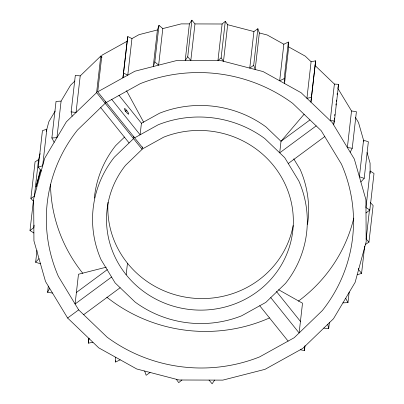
<?xml version="1.0" encoding="UTF-8"?>
<svg xmlns="http://www.w3.org/2000/svg" width="404" height="404" viewBox="0 0 404 404"><rect width="100%" height="100%" fill="white"/><g stroke="black" fill="none" stroke-linecap="round" stroke-linejoin="round"><path stroke-width="0.61" d="M300.313 349.763L304.459 350.551L304.722 346.501M33.673 201.505L30.886 198.435L35.062 161.868L38.542 159.61L34.37 196.177L33.668 198.793L33.936 240.865L45.521 281.532L67.62 318.024L98.743 347.854L136.759 368.993L179.078 379.997L222.816 380.119L264.999 369.342L302.742 348.415L333.482 318.751L355.121 282.376L366.181 241.774L365.913 199.702L354.328 159.04L332.224 122.543L301.106 92.713L263.09 71.574L220.771 60.57L177.033 60.454L134.85 71.225L97.712 91.819L143.208 148.515L163.645 137.183A93.46 89.794 6.5 0 1 293.223 216.62A93.46 89.794 6.5 0 1 172.382 305.889A93.46 89.794 6.5 0 1 125.467 165.387L142.107 149.328L142.385 146.899M33.87 232.992L29.997 230.532L33.396 200.783M38.279 167.18L42.445 130.613L46.824 129.219L42.657 165.786L38.279 167.18L41.243 170.983L34.37 196.177L30.886 198.435M34.123 225.129L33.84 227.609L29.997 230.532M40.456 263.797L35.638 262.241L36.986 250.465M54.166 142.324L51.874 137.961L56.04 101.394L61.095 101.116L70.533 85.249L74.957 80.982M61.095 101.116L56.929 137.683L51.874 137.961M52.47 293.036L47.596 292.334L48.303 286.138M41.243 170.983L44.728 158.191L66.367 121.816L72.109 116.261L71.149 111.898L75.326 75.341L80.214 75.907L100.778 56.065L101.944 57.52M80.214 75.907L76.043 112.463L72.109 116.261M71.149 111.898L76.043 112.463L96.612 92.632L100.778 56.065M97.712 91.819L101.879 55.252L127.124 41.253L127.805 36.572L131.957 38.572L139.016 34.658L157.414 29.957L158.989 25.341L162.802 28.583L181.199 23.886L189.38 23.907L191.9 20.2L194.975 23.922L190.809 60.489L187.734 56.767L191.9 20.2M105.383 101.485L105.176 103.308L77.497 130.022A153.672 147.642 6.5 0 0 58.383 276.427L78.649 309.878L107.171 337.224A153.672 147.642 6.5 0 0 259.575 356.924L294.178 337.734L322.352 310.545A153.672 147.642 6.5 0 0 341.461 164.14L321.2 130.689L292.673 103.343A153.672 147.642 6.5 0 0 140.274 83.648L106.282 102.495M92.92 342.274L88.395 343.158L88.961 338.199M127.124 41.253L122.957 77.82L127.805 36.572M131.957 38.572L127.79 75.139L123.639 73.139M133.815 136.224L133.537 138.653L114.337 157.186A107.429 103.217 6.5 0 0 100.975 259.535L115.14 282.921L135.082 302.035A107.429 103.217 6.5 0 0 241.627 315.807L265.817 302.394L285.512 283.386A107.429 103.217 6.5 0 0 298.874 181.037L284.709 157.651L264.766 138.532A107.429 103.217 6.5 0 0 158.222 124.76L134.643 137.84M118.973 95.278L141.425 123.255L140.112 134.805L111.751 99.465M120.119 359.868L115.6 362.034L115.746 360.792M126.164 274.776L127.482 263.226M157.414 29.957L153.247 66.524L154.823 61.908L158.989 25.341M162.802 28.583L158.636 65.15L154.823 61.908M189.38 23.907L185.214 60.474L187.734 56.767M222.119 23.998L217.953 60.565L221.119 57.908L225.286 21.341L222.119 23.998L194.975 23.922M225.286 21.341L227.664 24.715L223.498 61.282L221.119 57.908M253.924 31.542L249.758 68.109L253.687 65.291L257.853 28.724L253.924 31.542L227.664 24.715M257.853 28.724L259.338 32.951L255.171 69.518L253.687 65.291M283.84 44.228L279.674 80.795L284.189 78.628L288.355 42.061L283.84 44.228L267.256 35.007L259.338 32.951M288.355 42.061L288.693 46.925L284.527 83.492L284.189 78.628M311.095 61.726L306.929 98.293L311.454 97.415L315.62 60.842L311.095 61.726L305.272 56.146L288.693 46.925M315.62 60.842L310.913 102.111L311.454 97.415M334.391 84.057L330.225 120.624L334.431 120.917L338.597 84.35L334.391 84.057L315.08 65.544M304.459 350.551L305.02 345.592M333.79 123.654L333.648 124.897L334.431 120.917M333.931 122.417L334.073 121.175M334.285 119.316L334.426 118.079M334.709 115.6L334.85 114.357M335.911 105.06L336.052 103.823M336.335 101.343L336.476 100.101M337.108 94.526L337.249 93.284M351.531 110.974L347.364 147.541L352.243 148.238L356.409 111.671L351.531 110.974L337.815 88.33M323.796 328.093L328.689 328.659L329.396 322.463M342.92 302.884L347.975 302.606L349.172 292.072M364.196 178.331L368.362 141.764L363.549 140.208L359.383 176.775L364.196 178.331L360.858 181.967M358.747 268.347L358.606 269.584L361.57 273.387L357.192 274.781M361.57 273.387L364.676 246.117M369.554 209.312L366.165 239.062L368.953 242.132L365.469 244.39M369.837 210.035L374.003 173.468L370.13 171.008L365.963 207.575L369.837 210.035L365.994 212.958M368.953 242.132L373.119 205.565L370.332 202.495M88.395 343.158L88.936 338.456M337.926 87.759L338.597 84.35M40.824 169.953L36.072 186.901L40.314 170.034M38.117 161.181L40.178 153.616M46.258 131.3L48.894 121.624L55.186 111.05M47.596 292.334L49.642 288.365M350.192 152.212L352.243 148.238M214.635 380.093L212.11 383.8L209.035 380.078M304.156 114.196L281.012 141.299L279.699 152.848L316.191 125.886M35.638 262.241L38.976 258.605M124.589 137.012L115.65 145.637A107.429 103.217 6.5 0 0 94.344 198.061M181.896 380.002L178.73 382.659L176.351 379.285M125.21 111.499L126.699 110.398M76.407 292.456L107.323 269.614M309.903 119.958L281.012 141.299L266.079 126.987A107.429 103.217 6.5 0 0 159.54 113.216L141.425 123.255M111.58 277.043L75.088 304.005L78.482 274.24L106.257 267.185M67.62 318.024L78.649 309.878M83.658 314.681L120.15 287.724M288.264 163.524L324.76 136.567M150.091 372.458L146.162 375.276L144.672 371.049M278.598 289.739L302.515 303.197L299.127 332.962L270.761 297.617M276.412 291.471L300.44 321.412M96.612 92.632L142.107 149.328M100.722 107.61L129.083 142.95M259.737 305.762L288.097 341.107M355.313 117.221L358.494 122.473L363.878 141.36M293.759 158.873L300.187 169.488A107.429 103.217 6.5 0 1 307.525 224.356M126.558 90.743L143.683 122.306M345.683 298.243L347.975 302.606M367.044 152.495L370.079 163.135L370.145 173.402M327.73 324.301L328.689 328.659M115.266 357.171L115.6 362.034M293.152 225.578A93.46 89.794 6.5 0 1 189.936 297.819A93.46 89.794 6.5 0 1 108.009 202.273M353.783 218.104A153.672 147.642 6.5 0 1 298.344 301.167M269.534 317.923A153.672 147.642 6.5 0 1 106.858 297.223M82.815 273.311A153.672 147.642 6.5 0 1 50.51 184.552M124.998 110.156A3.495 0.672 53.5 0 0 128.629 114.186A3.495 0.672 53.5 0 0 126.139 109.742A3.495 0.672 53.5 0 0 124.998 110.156"/></g></svg>
